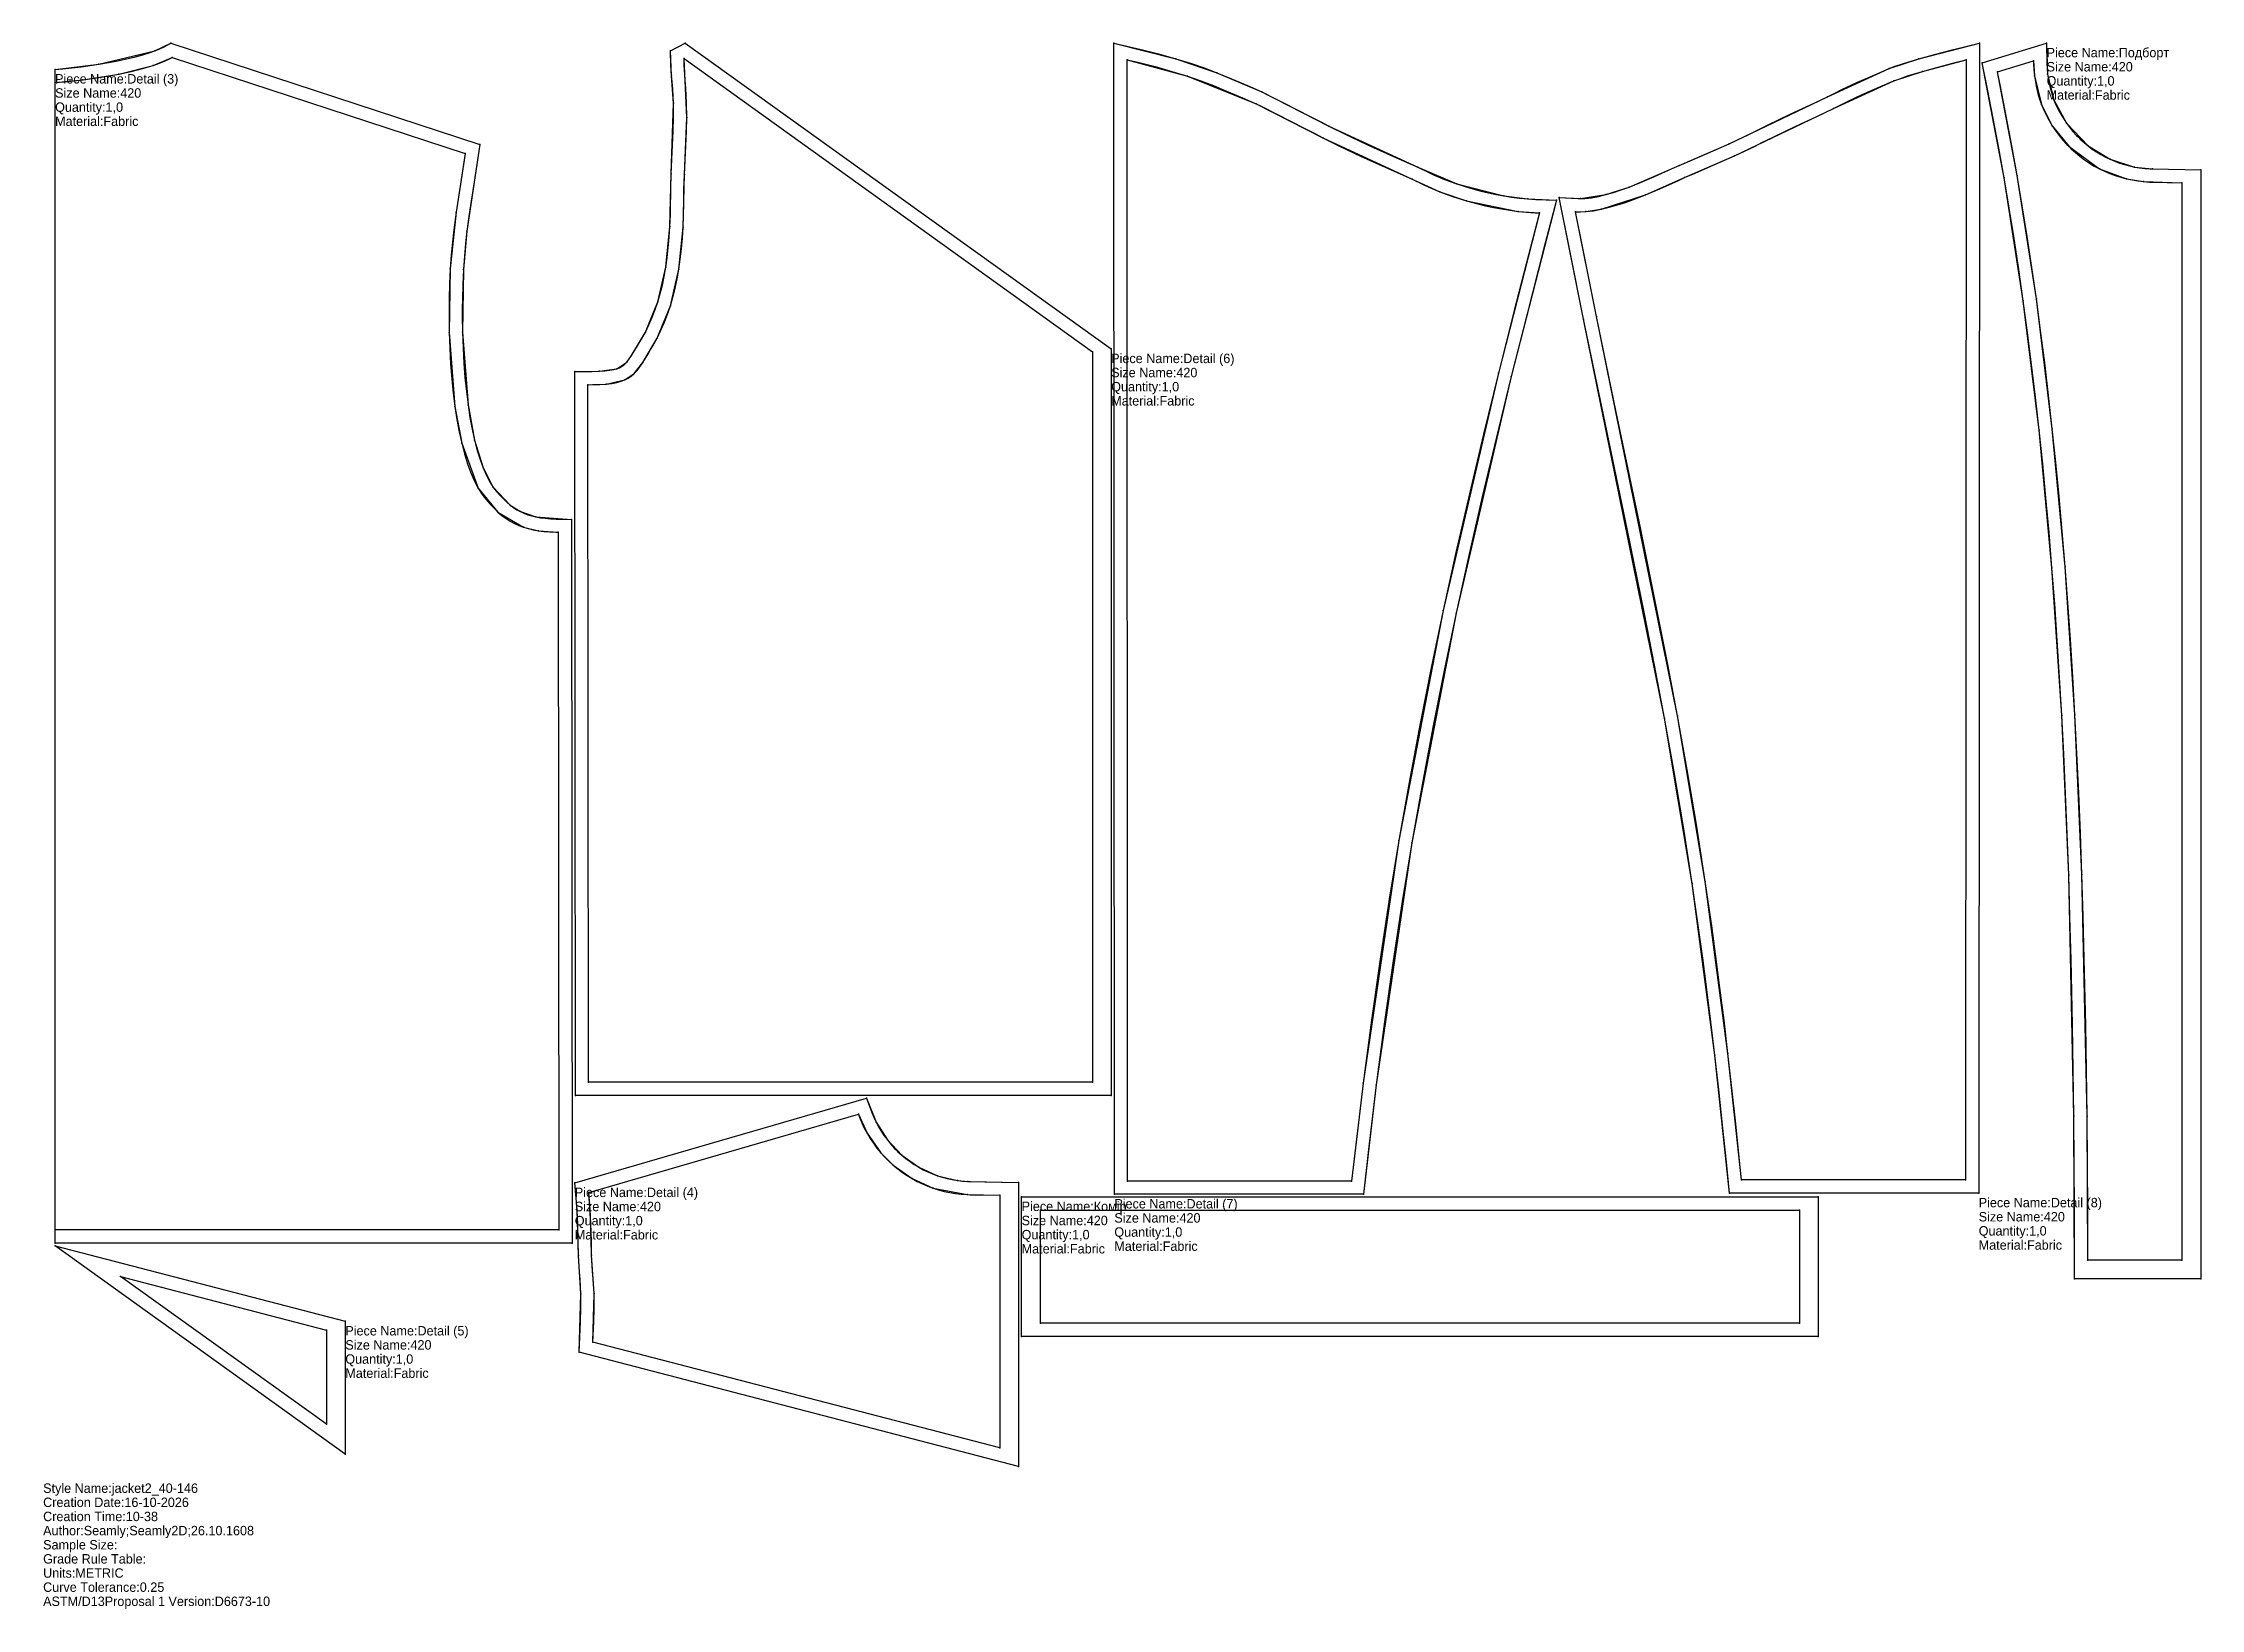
# Model space of a CAD drawing. Extents: x 0 to 1145, y -69 to 761.
import ezdxf

# ---------------------------------------------------------------- set-up
doc = ezdxf.new("R2010")
doc.units = 0

# ---------------------------------------------------------------- blocks, each defined once
blk = doc.blocks.new('piece-81_s420_M')
at = {"layer": '1'}
blk.add_lwpolyline([(1062.88, 761.47), (1063.39, 744.97), (1066.79, 731.41), (1073.37, 719.1), (1084.89, 706.96), (1096.54, 699.89), (1109.51, 695.77), (1119.11, 694.77), (1144.71, 694.26), (1144.71, 105.95), (1077.72, 105.95), (1077.32, 192.3), (1074.59, 320.23), (1070.92, 404.78), (1065.73, 483.15), (1058.95, 556.22), (1050.51, 624.87), (1040.35, 689.99), (1028.7, 751.03)], close=True, dxfattribs=at)
at = {"layer": '14'}
blk.add_lwpolyline([(1055.95, 752.04), (1056.44, 744.11), (1060.26, 728.89), (1065.89, 717.69), (1074.78, 706.59), (1090.88, 694.84), (1105.19, 689.54), (1114.3, 688.03), (1134.71, 687.46), (1134.71, 115.95), (1084.71, 115.95), (1084.32, 192.38), (1081.59, 320.46), (1077.91, 405.16), (1072.71, 483.7), (1065.91, 556.96), (1057.45, 625.83), (1047.25, 691.19), (1036.83, 746.19)], close=True, dxfattribs=at)
at = {"layer": '2'}
for p in [(1062.88, 761.47), (1028.7, 751.03), (1036.83, 746.19), (1055.95, 752.04), (1134.71, 687.46), (1144.71, 694.26), (1084.71, 115.95), (1134.71, 115.95), (1077.72, 105.95), (1144.71, 105.95)]:
    blk.add_point(p, dxfattribs=at)
at = {"layer": '3'}
for p in [(1056.44, 744.11), (1063.39, 744.97), (1060.26, 728.89), (1066.79, 731.41), (1065.89, 717.69), (1073.37, 719.1), (1074.78, 706.59), (1084.89, 706.96), (1096.54, 699.89), (1040.35, 689.99), (1047.25, 691.19), (1090.88, 694.84), (1105.19, 689.54), (1109.51, 695.77), (1114.3, 688.03), (1119.11, 694.77), (1050.51, 624.87), (1057.45, 625.83), (1058.95, 556.22), (1065.91, 556.96), (1065.73, 483.15), (1072.71, 483.7), (1070.92, 404.78), (1077.91, 405.16), (1074.59, 320.23), (1081.59, 320.46), (1077.32, 192.3), (1084.32, 192.38)]:
    blk.add_point(p, dxfattribs=at)
at = {"layer": '84'}
blk.add_lwpolyline([(1062.88, 761.47), (1062.97, 750.64), (1063.11, 747.78), (1063.39, 744.97), (1063.8, 742.19), (1064.36, 739.44), (1065.04, 736.72), (1065.85, 734.04), (1066.79, 731.41), (1067.86, 728.83), (1069.06, 726.31), (1070.37, 723.84), (1071.81, 721.43), (1073.37, 719.1), (1075.04, 716.84), (1076.83, 714.66), (1078.75, 712.53), (1079.73, 711.54), (1080.7, 710.59), (1082.76, 708.71), (1084.89, 706.96), (1087.09, 705.32), (1089.35, 703.79), (1091.69, 702.38), (1094.08, 701.07), (1096.54, 699.89), (1099.04, 698.82), (1101.6, 697.88), (1104.19, 697.05), (1106.83, 696.35), (1109.51, 695.77), (1112.21, 695.32), (1114.94, 695), (1117.73, 694.81), (1119.11, 694.77), (1144.71, 694.26), (1144.71, 105.95), (1077.72, 105.95), (1077.67, 142), (1077.32, 192.3), (1076.64, 240.54), (1075.89, 275.36), (1075.29, 298.02), (1074.59, 320.23), (1073.81, 342), (1072.94, 363.34), (1071.98, 384.26), (1070.92, 404.78), (1069.77, 424.92), (1068.52, 444.69), (1067.17, 464.09), (1065.73, 483.15), (1064.18, 501.88), (1062.54, 520.29), (1060.8, 538.4), (1058.95, 556.22), (1057, 573.76), (1054.94, 591.04), (1052.78, 608.07), (1050.51, 624.87), (1048.14, 641.44), (1045.65, 657.82), (1043.06, 673.99), (1040.35, 689.99), (1037.53, 705.83), (1034.59, 721.51), (1031.54, 737.07), (1028.7, 751.03)], close=True, dxfattribs=at)
at = {"layer": '87'}
blk.add_lwpolyline([(1055.95, 752.04), (1055.97, 750.44), (1056.13, 747.26), (1056.44, 744.11), (1056.91, 740.98), (1057.52, 737.9), (1058.29, 734.85), (1059.2, 731.85), (1060.26, 728.89), (1061.46, 726), (1062.8, 723.16), (1064.28, 720.39), (1065.89, 717.69), (1067.64, 715.07), (1069.52, 712.54), (1071.53, 710.08), (1073.66, 707.73), (1074.78, 706.59), (1075.89, 705.5), (1078.18, 703.41), (1080.57, 701.45), (1083.03, 699.61), (1085.58, 697.89), (1088.2, 696.31), (1090.88, 694.84), (1093.64, 693.52), (1096.45, 692.32), (1099.32, 691.25), (1102.23, 690.33), (1105.19, 689.54), (1108.19, 688.89), (1111.23, 688.39), (1114.3, 688.03), (1117.39, 687.82), (1118.94, 687.78), (1134.71, 687.46), (1134.71, 115.95), (1084.71, 115.95), (1084.67, 142.03), (1084.32, 192.38), (1083.64, 240.66), (1082.89, 275.53), (1082.28, 298.22), (1081.59, 320.46), (1080.81, 342.26), (1079.93, 363.64), (1078.97, 384.6), (1077.91, 405.16), (1076.75, 425.34), (1075.5, 445.15), (1074.15, 464.6), (1072.71, 483.7), (1071.16, 502.48), (1069.51, 520.94), (1067.76, 539.1), (1065.91, 556.96), (1063.95, 574.56), (1061.89, 591.89), (1059.72, 608.98), (1057.45, 625.83), (1055.06, 642.47), (1052.57, 658.89), (1049.96, 675.13), (1047.25, 691.19), (1044.42, 707.08), (1041.47, 722.83), (1038.41, 738.44), (1036.83, 746.19)], close=True, dxfattribs=at)
at = {"layer": '1'}
for s, p in [('Piece Name:Подборт', (1062.88, 753.97)), ('Size Name:420', (1062.88, 746.47)), ('Quantity:1,0', (1062.88, 738.97)), ('Material:Fabric', (1062.88, 731.47))]:
    blk.add_text(s, height=5, dxfattribs=at).set_placement(p)
blk = doc.blocks.new('piece-82_s420_M')
at = {"layer": '1'}
blk.add_lwpolyline([(519.11, 149.49), (941.73, 149.49), (941.73, 75.49), (519.11, 75.49)], close=True, dxfattribs=at)
at = {"layer": '14'}
blk.add_lwpolyline([(529.11, 142.49), (931.73, 142.49), (931.73, 82.49), (529.11, 82.49)], close=True, dxfattribs=at)
at = {"layer": '2'}
for p in [(519.11, 149.49), (941.73, 149.49), (529.11, 142.49), (931.73, 142.49), (529.11, 82.49), (931.73, 82.49), (519.11, 75.49), (941.73, 75.49)]:
    blk.add_point(p, dxfattribs=at)
at = {"layer": '84'}
blk.add_lwpolyline([(519.11, 149.49), (941.73, 149.49), (941.73, 75.49), (519.11, 75.49)], close=True, dxfattribs=at)
at = {"layer": '87'}
blk.add_lwpolyline([(529.11, 142.49), (931.73, 142.49), (931.73, 82.49), (529.11, 82.49)], close=True, dxfattribs=at)
at = {"layer": '1'}
for s, p in [('Size Name:420', (519.11, 134.49)), ('Piece Name:Комір', (519.11, 141.99)), ('Quantity:1,0', (519.11, 126.99)), ('Material:Fabric', (519.11, 119.49))]:
    blk.add_text(s, height=5, dxfattribs=at).set_placement(p)
blk = doc.blocks.new('piece_Detail_s420_M')
at = {"layer": '1'}
blk.add_lwpolyline([(6.35, 747.55), (29.61, 750.28), (59.29, 757.4), (67.79, 761.47), (231.67, 707.73), (224.83, 661.69), (223.01, 641.33), (222.47, 608.2), (225.42, 569.64), (228.92, 550.87), (233.46, 536.13), (238.65, 526.1), (247.77, 516.47), (253.19, 512.98), (261.42, 510.19), (280.29, 508.84), (280.62, 125), (6.35, 125)], close=True, dxfattribs=at)
at = {"layer": '14'}
blk.add_lwpolyline([(6.35, 740.52), (21, 741.98), (40.08, 745.05), (58.39, 749.68), (68.49, 753.87), (223.86, 702.93), (219.08, 671.82), (216.02, 641.75), (215.47, 608.04), (218.49, 568.66), (222.11, 549.22), (230.81, 525.4), (241.31, 512.76), (254.82, 504.74), (262.76, 502.84), (273.29, 502.02), (273.61, 132), (6.35, 132)], close=True, dxfattribs=at)
at = {"layer": '2'}
for p in [(67.79, 761.47), (6.35, 747.55), (68.49, 753.87), (6.35, 740.52), (223.86, 702.93), (231.67, 707.73), (280.29, 508.84), (273.29, 502.02), (6.35, 132), (273.61, 132), (6.35, 125), (280.62, 125)]:
    blk.add_point(p, dxfattribs=at)
at = {"layer": '3'}
for p in [(59.29, 757.4), (29.61, 750.28), (40.08, 745.05), (58.39, 749.68), (21, 741.98), (219.08, 671.82), (224.83, 661.69), (216.02, 641.75), (223.01, 641.33), (215.47, 608.04), (222.47, 608.2), (218.49, 568.66), (225.42, 569.64), (228.92, 550.87), (222.11, 549.22), (233.46, 536.13), (230.81, 525.4), (238.65, 526.1), (247.77, 516.47), (241.31, 512.76), (253.19, 512.98), (254.82, 504.74), (261.42, 510.19), (262.76, 502.84)]:
    blk.add_point(p, dxfattribs=at)
at = {"layer": '84'}
blk.add_lwpolyline([(6.35, 747.55), (10.54, 747.88), (20.13, 748.92), (29.61, 750.28), (38.72, 751.91), (45.1, 753.3), (49.08, 754.27), (52.81, 755.29), (56.22, 756.34), (59.29, 757.4), (61.95, 758.45), (64.18, 759.5), (67.79, 761.47), (231.67, 707.73), (228.66, 687.93), (226.02, 670.83), (224.83, 661.69), (224.13, 655.28), (223.51, 648.51), (223.01, 641.33), (222.64, 633.69), (222.41, 625.53), (222.37, 621.23), (222.36, 616.83), (222.47, 608.2), (222.75, 599.86), (223.19, 591.81), (223.78, 584.08), (224.53, 576.68), (225.42, 569.64), (226.46, 562.98), (227.62, 556.71), (228.92, 550.87), (230.33, 545.47), (231.85, 540.55), (233.46, 536.13), (235.15, 532.23), (236.88, 528.9), (238.65, 526.1), (239.51, 524.98), (240.43, 523.84), (242.32, 521.64), (244.17, 519.7), (245.98, 517.98), (247.77, 516.47), (249.56, 515.14), (251.36, 513.99), (253.19, 512.98), (255.09, 512.11), (257.07, 511.37), (259.18, 510.73), (261.42, 510.19), (263.82, 509.76), (266.4, 509.43), (269.17, 509.2), (272.18, 509.05), (280.29, 508.84), (280.62, 125), (6.35, 125)], close=True, dxfattribs=at)
at = {"layer": '87'}
blk.add_lwpolyline([(6.35, 740.52), (11.19, 740.91), (21, 741.98), (30.72, 743.37), (40.08, 745.05), (46.67, 746.48), (50.83, 747.5), (54.75, 748.56), (58.39, 749.68), (61.73, 750.83), (64.73, 752.03), (67.35, 753.25), (68.49, 753.87), (223.86, 702.93), (221.74, 688.99), (219.08, 671.82), (217.88, 662.52), (217.16, 655.98), (216.54, 649.07), (216.02, 641.75), (215.64, 633.96), (215.41, 625.66), (215.37, 621.27), (215.35, 616.79), (215.47, 608.04), (215.75, 599.55), (216.2, 591.35), (216.81, 583.46), (217.57, 575.89), (218.49, 568.66), (219.55, 561.8), (220.76, 555.31), (222.11, 549.22), (223.59, 543.55), (225.21, 538.32), (226.95, 533.53), (228.82, 529.22), (230.81, 525.4), (232.91, 522.09), (234, 520.66), (235.05, 519.36), (237.13, 516.95), (239.21, 514.75), (241.31, 512.76), (243.42, 510.97), (245.58, 509.38), (247.78, 507.97), (250.05, 506.72), (252.39, 505.65), (254.82, 504.74), (257.35, 503.97), (259.99, 503.34), (262.76, 502.84), (265.66, 502.47), (268.71, 502.21), (271.93, 502.06), (273.29, 502.02), (273.61, 132), (6.35, 132)], close=True, dxfattribs=at)
at = {"layer": '1'}
for s, p in [('Piece Name:Detail (3)', (6.35, 740.05)), ('Size Name:420', (6.35, 732.55)), ('Quantity:1,0', (6.35, 725.05)), ('Material:Fabric', (6.35, 717.55))]:
    blk.add_text(s, height=5, dxfattribs=at).set_placement(p)
blk = doc.blocks.new('piece_Detail_s420-84_M')
at = {"layer": '1'}
blk.add_lwpolyline([(282.05, 156.9), (436.83, 201.88), (441.88, 189.17), (447.87, 179.71), (455.59, 171.58), (464.51, 165.25), (474.42, 160.74), (485.04, 158.19), (490.55, 157.68), (517.53, 157.13), (517.53, 6.51), (284.44, 67.15), (285.27, 98.08), (283.99, 118.33), (283.24, 142.38)], close=True, dxfattribs=at)
at = {"layer": '14'}
blk.add_lwpolyline([(289.49, 151.77), (432.51, 193.33), (437.1, 183.26), (444.35, 172.95), (451.01, 166.28), (461.02, 159.18), (472.14, 154.12), (490.21, 150.69), (507.53, 150.33), (507.53, 16.34), (291.69, 72.5), (292.27, 98.28), (290.98, 118.58), (290.63, 135.27)], close=True, dxfattribs=at)
at = {"layer": '2'}
for p in [(436.83, 201.88), (432.51, 193.33), (282.05, 156.9), (289.49, 151.77), (507.53, 150.33), (517.53, 157.13), (291.69, 72.5), (284.44, 67.15), (507.53, 16.34), (517.53, 6.51)]:
    blk.add_point(p, dxfattribs=at)
at = {"layer": '3'}
for p in [(437.1, 183.26), (441.88, 189.17), (444.35, 172.95), (447.87, 179.71), (451.01, 166.28), (455.59, 171.58), (464.51, 165.25), (474.42, 160.74), (461.02, 159.18), (472.14, 154.12), (485.04, 158.19), (490.21, 150.69), (490.55, 157.68), (283.24, 142.38), (290.63, 135.27), (283.99, 118.33), (290.98, 118.58), (285.27, 98.08), (292.27, 98.28)]:
    blk.add_point(p, dxfattribs=at)
at = {"layer": '84'}
blk.add_lwpolyline([(282.05, 156.9), (436.83, 201.88), (439.61, 194.31), (440.69, 191.7), (441.88, 189.17), (443.2, 186.71), (444.64, 184.3), (446.19, 181.97), (447.87, 179.71), (449.66, 177.52), (451.58, 175.4), (452.56, 174.41), (453.52, 173.46), (455.59, 171.58), (457.71, 169.83), (459.91, 168.19), (462.18, 166.66), (464.51, 165.25), (466.91, 163.94), (469.36, 162.76), (471.87, 161.69), (474.42, 160.74), (477.02, 159.92), (479.66, 159.22), (482.33, 158.64), (485.04, 158.19), (487.77, 157.87), (490.55, 157.68), (491.94, 157.64), (517.53, 157.13), (517.53, 6.51), (284.44, 67.15), (285.16, 83.34), (285.33, 90.69), (285.27, 98.08), (284.91, 105.63), (284.56, 109.52), (284.29, 112.68), (283.99, 118.33), (283.85, 126.11), (283.64, 135.01), (283.24, 142.38)], close=True, dxfattribs=at)
at = {"layer": '87'}
blk.add_lwpolyline([(289.49, 151.77), (432.51, 193.33), (433.09, 191.76), (434.29, 188.86), (435.63, 186.03), (437.1, 183.26), (438.72, 180.56), (440.47, 177.94), (442.34, 175.41), (444.35, 172.95), (446.49, 170.6), (447.61, 169.46), (448.71, 168.37), (451.01, 166.28), (453.39, 164.32), (455.86, 162.48), (458.4, 160.76), (461.02, 159.18), (463.71, 157.71), (466.47, 156.38), (469.28, 155.19), (472.14, 154.12), (475.06, 153.2), (478.02, 152.41), (481.02, 151.76), (484.06, 151.26), (487.12, 150.9), (490.21, 150.69), (491.77, 150.65), (507.53, 150.33), (507.53, 16.34), (291.69, 72.5), (292.16, 83.11), (292.33, 90.64), (292.27, 98.28), (291.89, 106.11), (291.54, 110.13), (291.27, 113.17), (290.98, 118.58), (290.84, 126.25), (290.63, 135.27), (290.23, 142.85)], close=True, dxfattribs=at)
at = {"layer": '1'}
for s, p in [('Piece Name:Detail (4)', (282.05, 149.4)), ('Size Name:420', (282.05, 141.9)), ('Quantity:1,0', (282.05, 134.4)), ('Material:Fabric', (282.05, 126.9))]:
    blk.add_text(s, height=5, dxfattribs=at).set_placement(p)
blk = doc.blocks.new('piece_Detail_s420-85_M')
at = {"layer": '1'}
blk.add_lwpolyline([(160.32, 83.5), (160.32, 13.08), (6.35, 123.56)], close=True, dxfattribs=at)
at = {"layer": '14'}
blk.add_lwpolyline([(150.32, 78.87), (150.32, 28.87), (41, 107.31)], close=True, dxfattribs=at)
at = {"layer": '2'}
for p in [(6.35, 123.56), (41, 107.31), (160.32, 83.5), (150.32, 78.87), (150.32, 28.87), (160.32, 13.08)]:
    blk.add_point(p, dxfattribs=at)
at = {"layer": '84'}
blk.add_lwpolyline([(160.32, 83.5), (160.32, 13.08), (6.35, 123.56)], close=True, dxfattribs=at)
at = {"layer": '87'}
blk.add_lwpolyline([(150.32, 78.87), (150.32, 28.87), (41, 107.31)], close=True, dxfattribs=at)
at = {"layer": '1'}
for s, p in [('Piece Name:Detail (5)', (160.32, 76)), ('Size Name:420', (160.32, 68.5)), ('Quantity:1,0', (160.32, 61)), ('Material:Fabric', (160.32, 53.5))]:
    blk.add_text(s, height=5, dxfattribs=at).set_placement(p)
blk = doc.blocks.new('piece_Detail_s420-86_M')
at = {"layer": '1'}
blk.add_lwpolyline([(566.63, 599.26), (566.63, 203.3), (282.37, 203.3), (282.05, 587.32), (294.95, 587.43), (304.42, 588.81), (309.62, 592.26), (312.22, 595.83), (319.49, 608.26), (326.11, 624.33), (330.35, 642.63), (332.52, 664.3), (333.22, 692.15), (334.36, 729.56), (333.38, 744.15), (332.9, 757.42), (340.56, 761.47)], close=True, dxfattribs=at)
at = {"layer": '14'}
blk.add_lwpolyline([(556.63, 597.82), (556.63, 210.3), (289.37, 210.3), (289.05, 580.32), (298.66, 580.67), (308.63, 582.93), (313.54, 586.21), (318.1, 592.01), (325.7, 605.04), (332.79, 622.22), (337.27, 641.53), (339.51, 663.94), (340.21, 691.88), (341.42, 722.11), (340, 753.26)], close=True, dxfattribs=at)
at = {"layer": '2'}
for p in [(332.9, 757.42), (340.56, 761.47), (340, 753.26), (556.63, 597.82), (566.63, 599.26), (282.05, 587.32), (289.05, 580.32), (289.37, 210.3), (556.63, 210.3), (282.37, 203.3), (566.63, 203.3)]:
    blk.add_point(p, dxfattribs=at)
at = {"layer": '3'}
for p in [(333.38, 744.15), (334.36, 729.56), (341.42, 722.11), (333.22, 692.15), (340.21, 691.88), (332.52, 664.3), (339.51, 663.94), (330.35, 642.63), (337.27, 641.53), (326.11, 624.33), (332.79, 622.22), (319.49, 608.26), (312.22, 595.83), (325.7, 605.04), (294.95, 587.43), (304.42, 588.81), (309.62, 592.26), (313.54, 586.21), (318.1, 592.01), (298.66, 580.67), (308.63, 582.93)]:
    blk.add_point(p, dxfattribs=at)
at = {"layer": '84'}
blk.add_lwpolyline([(566.63, 599.26), (566.63, 203.3), (282.37, 203.3), (282.05, 587.32), (289.36, 587.32), (291.36, 587.32), (294.95, 587.43), (298.01, 587.64), (300.59, 587.95), (302.71, 588.35), (304.42, 588.81), (305.77, 589.33), (306.87, 589.89), (307.82, 590.53), (308.71, 591.3), (309.62, 592.26), (310.58, 593.45), (312.22, 595.83), (314.78, 600.02), (316.28, 602.53), (317.4, 604.42), (319.49, 608.26), (321.39, 612.13), (323.12, 616.09), (324.69, 620.15), (326.11, 624.33), (327.38, 628.65), (328.51, 633.13), (329.5, 637.78), (330.35, 642.63), (331.08, 647.69), (331.68, 652.98), (332.16, 658.51), (332.52, 664.3), (332.76, 670.36), (332.9, 676.71), (332.93, 680.02), (332.97, 684.15), (333.22, 692.15), (333.76, 703.66), (334.26, 714.82), (334.42, 722.16), (334.36, 729.56), (334, 737.11), (333.66, 740.99), (333.38, 744.15), (333.08, 749.79), (332.9, 757.42), (340.56, 761.47)], close=True, dxfattribs=at)
at = {"layer": '87'}
blk.add_lwpolyline([(556.63, 597.82), (556.63, 210.3), (289.37, 210.3), (289.05, 580.32), (289.37, 580.32), (291.47, 580.33), (295.29, 580.44), (298.66, 580.67), (301.65, 581.02), (304.28, 581.52), (306.59, 582.15), (308.63, 582.93), (310.44, 583.86), (312.07, 584.95), (313.54, 586.21), (314.9, 587.65), (316.2, 589.26), (318.1, 592.01), (320.78, 596.41), (322.29, 598.95), (323.48, 600.96), (325.7, 605.04), (327.74, 609.18), (329.59, 613.42), (331.28, 617.76), (332.79, 622.22), (334.14, 626.81), (335.33, 631.54), (336.37, 636.45), (337.27, 641.53), (338.02, 646.81), (338.65, 652.29), (339.14, 657.99), (339.51, 663.94), (339.76, 670.14), (339.9, 676.6), (339.93, 679.95), (339.97, 684.01), (340.21, 691.88), (340.75, 703.34), (341.25, 714.58), (341.42, 722.11), (341.36, 729.75), (340.99, 737.58), (340.64, 741.61), (340.37, 744.65), (340.08, 750.06), (340, 753.26)], close=True, dxfattribs=at)
at = {"layer": '1'}
for s, p in [('Piece Name:Detail (6)', (566.63, 591.76)), ('Size Name:420', (566.63, 584.26)), ('Quantity:1,0', (566.63, 576.76)), ('Material:Fabric', (566.63, 569.26))]:
    blk.add_text(s, height=5, dxfattribs=at).set_placement(p)
blk = doc.blocks.new('piece_Detail_s420-87_M')
at = {"layer": '1'}
blk.add_lwpolyline([(568.3, 150.86), (568.06, 761.47), (600.84, 753.23), (622.65, 745.79), (646.53, 735.59), (682.14, 717.48), (729.24, 695.63), (750.03, 686.78), (774.91, 680.42), (787.6, 678.81), (802.84, 678.13), (778.89, 584.71), (749.64, 459.15), (726.15, 337.34), (707.26, 209.02), (700.43, 150.86)], close=True, dxfattribs=at)
at = {"layer": '14'}
blk.add_lwpolyline([(575.29, 157.86), (575.06, 752.68), (607.12, 743.97), (643.57, 729.24), (678.98, 711.24), (726.32, 689.28), (740.95, 682.67), (755.2, 677.8), (782.53, 672.26), (793.86, 671.45), (772.1, 586.4), (742.79, 460.62), (719.25, 338.51), (700.31, 209.9), (694.17, 157.86)], close=True, dxfattribs=at)
at = {"layer": '2'}
for p in [(568.06, 761.47), (575.06, 752.68), (802.84, 678.13), (793.86, 671.45), (568.3, 150.86), (575.29, 157.86), (694.17, 157.86), (700.43, 150.86)]:
    blk.add_point(p, dxfattribs=at)
at = {"layer": '3'}
for p in [(600.84, 753.23), (622.65, 745.79), (607.12, 743.97), (646.53, 735.59), (643.57, 729.24), (678.98, 711.24), (682.14, 717.48), (726.32, 689.28), (729.24, 695.63), (740.95, 682.67), (750.03, 686.78), (755.2, 677.8), (774.91, 680.42), (787.6, 678.81), (782.53, 672.26), (772.1, 586.4), (778.89, 584.71), (742.79, 460.62), (749.64, 459.15), (719.25, 338.51), (726.15, 337.34), (700.31, 209.9), (707.26, 209.02)]:
    blk.add_point(p, dxfattribs=at)
at = {"layer": '84'}
blk.add_lwpolyline([(568.3, 150.86), (568.06, 761.47), (582.49, 758.17), (591.75, 755.8), (600.84, 753.23), (609.28, 750.63), (616.56, 748.15), (619.57, 747.01), (622.65, 745.79), (630.51, 742.55), (639.02, 738.93), (646.53, 735.59), (649.26, 734.26), (657.65, 730.04), (672.14, 722.65), (677.79, 719.72), (682.14, 717.48), (690.45, 713.36), (702.19, 707.8), (716.41, 701.39), (729.24, 695.63), (735.11, 692.86), (737.7, 691.64), (743.52, 689.19), (750.03, 686.78), (757.17, 684.52), (762.87, 682.98), (766.78, 682.04), (770.8, 681.18), (774.91, 680.42), (779.08, 679.76), (783.31, 679.22), (787.6, 678.81), (791.93, 678.53), (802.84, 678.13), (796.04, 652.09), (787.24, 617.88), (778.89, 584.71), (770.97, 552.41), (763.47, 520.82), (756.37, 489.79), (749.64, 459.15), (743.27, 428.74), (737.25, 398.41), (731.54, 368), (726.15, 337.34), (721.04, 306.27), (716.2, 274.63), (711.61, 242.27), (707.26, 209.02), (703.12, 174.72), (700.43, 150.86)], close=True, dxfattribs=at)
at = {"layer": '87'}
blk.add_lwpolyline([(575.29, 157.86), (575.06, 752.68), (580.84, 751.36), (589.93, 749.04), (598.86, 746.52), (607.12, 743.97), (614.19, 741.56), (617.03, 740.48), (620.02, 739.29), (627.81, 736.09), (636.23, 732.51), (643.57, 729.24), (646.15, 727.99), (654.48, 723.8), (668.94, 716.43), (674.58, 713.5), (678.98, 711.24), (687.4, 707.06), (699.25, 701.44), (713.54, 695.01), (726.32, 689.28), (732.13, 686.53), (734.85, 685.25), (740.95, 682.67), (747.76, 680.16), (755.2, 677.8), (761.14, 676.2), (765.23, 675.21), (769.43, 674.32), (773.72, 673.52), (778.09, 672.83), (782.53, 672.26), (787.03, 671.83), (791.58, 671.54), (793.86, 671.45), (789.27, 653.85), (780.46, 619.61), (772.1, 586.4), (764.17, 554.05), (756.66, 522.41), (749.54, 491.32), (742.79, 460.62), (736.41, 430.14), (730.37, 399.74), (724.66, 369.25), (719.25, 338.51), (714.12, 307.36), (709.27, 275.65), (704.68, 243.22), (700.31, 209.9), (696.16, 175.53), (694.17, 157.86)], close=True, dxfattribs=at)
at = {"layer": '1'}
for s, p in [('Size Name:420', (568.3, 135.86)), ('Piece Name:Detail (7)', (568.3, 143.36)), ('Quantity:1,0', (568.3, 128.36)), ('Material:Fabric', (568.3, 120.86))]:
    blk.add_text(s, height=5, dxfattribs=at).set_placement(p)
blk = doc.blocks.new('piece_Detail_s420-88_M')
at = {"layer": '1'}
blk.add_lwpolyline([(1026.85, 151.48), (894.62, 151.48), (886.9, 224.68), (874.88, 315.74), (860.21, 403.35), (817.28, 615.02), (804.33, 679.67), (815.56, 678.99), (829.04, 681.15), (841.36, 685.14), (868, 696.57), (894.42, 708.14), (946.68, 733.08), (979.3, 747.99), (995.05, 753.18), (1027.21, 761.47)], close=True, dxfattribs=at)
at = {"layer": '14'}
blk.add_lwpolyline([(1019.85, 158.48), (900.97, 158.48), (893.85, 225.49), (881.8, 316.78), (867.09, 404.61), (824.14, 616.42), (812.97, 672.08), (818.46, 672.11), (826.57, 673.35), (850.07, 681), (870.79, 690.15), (897.33, 701.78), (949.75, 726.79), (981.92, 741.49), (997.02, 746.46), (1020.21, 752.58)], close=True, dxfattribs=at)
at = {"layer": '2'}
for p in [(1027.21, 761.47), (1020.21, 752.58), (804.33, 679.67), (812.97, 672.08), (894.62, 151.48), (900.97, 158.48), (1019.85, 158.48), (1026.85, 151.48)]:
    blk.add_point(p, dxfattribs=at)
at = {"layer": '3'}
for p in [(979.3, 747.99), (995.05, 753.18), (997.02, 746.46), (946.68, 733.08), (981.92, 741.49), (949.75, 726.79), (894.42, 708.14), (897.33, 701.78), (868, 696.57), (870.79, 690.15), (815.56, 678.99), (829.04, 681.15), (841.36, 685.14), (850.07, 681), (818.46, 672.11), (826.57, 673.35), (817.28, 615.02), (824.14, 616.42), (860.21, 403.35), (867.09, 404.61), (874.88, 315.74), (881.8, 316.78), (886.9, 224.68), (893.85, 225.49)]:
    blk.add_point(p, dxfattribs=at)
at = {"layer": '84'}
blk.add_lwpolyline([(1026.85, 151.48), (894.62, 151.48), (893.01, 167.9), (891, 187.51), (888.97, 206.42), (886.9, 224.68), (884.8, 242.35), (882.66, 259.47), (880.49, 276.08), (878.27, 292.23), (874.88, 315.74), (870.19, 345.83), (865.3, 374.91), (860.21, 403.35), (854.88, 431.5), (849.32, 459.74), (840.51, 502.94), (827.73, 564.33), (817.28, 615.02), (809.93, 651.43), (804.33, 679.67), (814.14, 679.02), (815.56, 678.99), (817.9, 679.09), (821.37, 679.5), (825.1, 680.2), (829.04, 681.15), (833.11, 682.33), (837.25, 683.67), (841.36, 685.14), (847.44, 687.49), (854.93, 690.67), (864.3, 694.92), (868, 696.57), (872.48, 698.46), (883.1, 703.07), (894.42, 708.14), (904.85, 713.02), (909.11, 715.14), (915.12, 718.15), (926.92, 723.79), (937.7, 728.82), (946.68, 733.08), (950.15, 734.83), (954.2, 736.89), (962.2, 740.61), (972.93, 745.25), (978.18, 747.5), (979.3, 747.99), (982.05, 749.03), (987.01, 750.72), (995.05, 753.18), (1004.09, 755.71), (1013.43, 758.14), (1027.21, 761.47)], close=True, dxfattribs=at)
at = {"layer": '87'}
blk.add_lwpolyline([(1019.85, 158.48), (900.97, 158.48), (899.97, 168.6), (897.97, 188.24), (895.92, 207.18), (893.85, 225.49), (891.75, 243.2), (889.6, 260.36), (887.42, 277.01), (885.2, 293.21), (881.8, 316.78), (877.1, 346.95), (872.2, 376.11), (867.09, 404.61), (861.76, 432.83), (856.18, 461.11), (847.37, 504.36), (834.58, 565.75), (824.14, 616.42), (816.8, 652.81), (812.97, 672.08), (813.84, 672.02), (815.64, 671.99), (818.46, 672.11), (822.43, 672.58), (826.57, 673.35), (830.83, 674.39), (835.17, 675.63), (839.5, 677.04), (843.8, 678.57), (850.07, 681), (857.74, 684.26), (867.17, 688.53), (870.79, 690.15), (875.24, 692.03), (885.92, 696.67), (897.33, 701.78), (907.89, 706.72), (912.23, 708.87), (918.2, 711.86), (929.91, 717.46), (940.68, 722.48), (949.75, 726.79), (953.31, 728.59), (957.27, 730.59), (965.06, 734.23), (975.7, 738.82), (980.94, 741.07), (981.92, 741.49), (984.43, 742.45), (989.16, 744.06), (997.02, 746.46), (1005.91, 748.96), (1015.13, 751.35), (1020.21, 752.58)], close=True, dxfattribs=at)
at = {"layer": '1'}
for s, p in [('Piece Name:Detail (8)', (1026.85, 143.98)), ('Size Name:420', (1026.85, 136.48)), ('Quantity:1,0', (1026.85, 128.98)), ('Material:Fabric', (1026.85, 121.48))]:
    blk.add_text(s, height=5, dxfattribs=at).set_placement(p)

msp = doc.modelspace()

# ---------------------------------------------------------------- block references
at = {"layer": '1'}
for name in ['piece_Detail_s420_M', 'piece_Detail_s420-86_M', 'piece_Detail_s420-87_M', 'piece_Detail_s420-88_M', 'piece-81_s420_M', 'piece_Detail_s420-84_M', 'piece-82_s420_M', 'piece_Detail_s420-85_M']:
    msp.add_blockref(name, (0, 0), dxfattribs=at)

# ---------------------------------------------------------------- texts
for s, p in [('Style Name:jacket2_40-146', (0, -7.5)), ('Creation Date:16-10-2026', (0, -15)), ('Creation Time:10-38', (0, -22.5)), ('Author:Seamly;Seamly2D;26.10.1608', (0, -30)), ('Sample Size:', (0, -37.5)), ('Grade Rule Table:', (0, -45)), ('Curve Tolerance:0.25', (0, -60)), ('Units:METRIC', (0, -52.5)), ('ASTM/D13Proposal 1 Version:D6673-10', (0, -67.5))]:
    msp.add_text(s, height=5, dxfattribs=at).set_placement(p)

doc.saveas('drawing.dxf')
